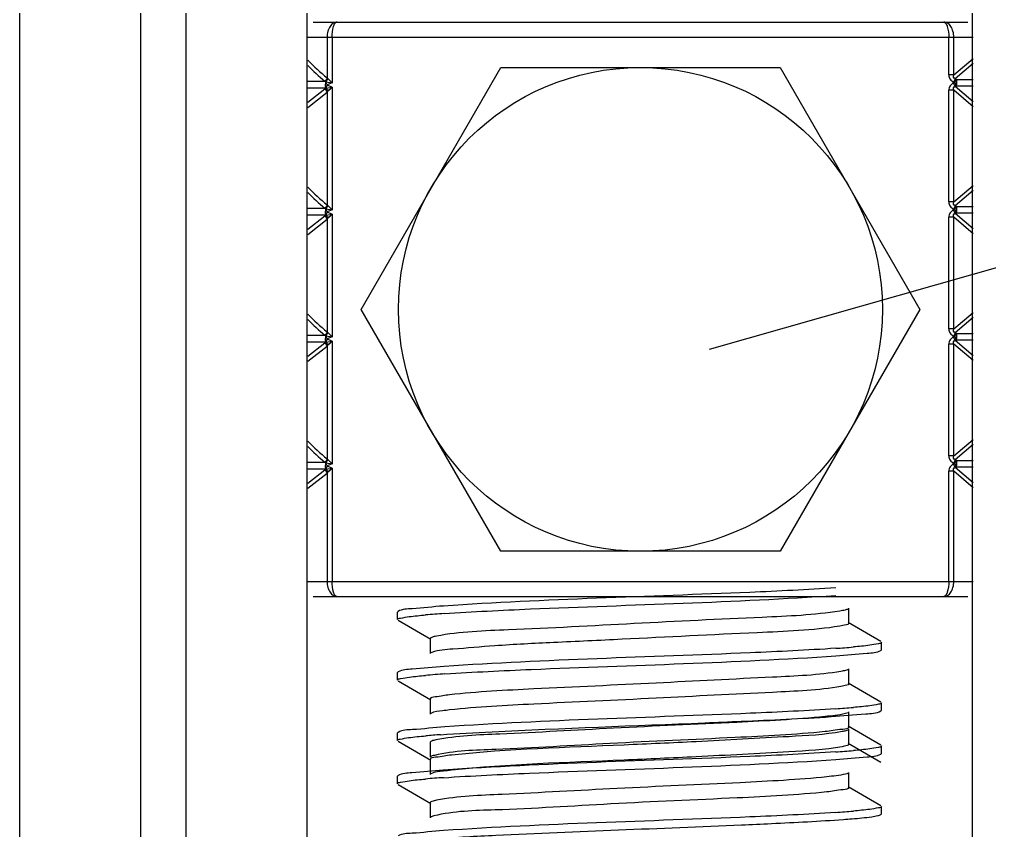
# Model space of a CAD drawing. Extents: x 27938 to 1042331, y -235042 to 1535213.
# Drawn here: x 707864.7 to 708246.6, y 730358.8 to 730678.2 of the extents above; entities that cross this region are included whole.
import ezdxf

# ---------------------------------------------------------------- set-up
doc = ezdxf.new("R2010")
doc.units = 0
doc.header["$LTSCALE"] = 1000
doc.header["$MEASUREMENT"] = 0
doc.styles.get("Standard").update_dxf_attribs({"font": 'gbenor.shx', "bigfont": 'gbcbig.shx'})
doc.dimstyles.get("Standard").update_dxf_attribs({"dimtxt": 0.18, "dimasz": 0.18, "dimexe": 0.18, "dimexo": 0.0625, "dimgap": 0.09, "dimtad": 0, "dimtih": 1, "dimtoh": 1, "dimdec": 4, "dimzin": 0, "dimdsep": 46, "dimtxsty": 'Standard', "dimcen": 0.09, "dimadec": 0, "dimazin": 0, "dimtfac": 1, "dimtdec": 4, "dimtofl": 0, "dimtmove": 0, "dimatfit": 3, "dimfxl": 1, "dimtolj": 1, "dimtzin": 0, "dimarcsym": 0})

msp = doc.modelspace()

# ---------------------------------------------------------------- linework, layer by layer
at = {"linetype": 'Continuous'}
for p, q in [((707864.69, 733136.51), (707864.69, 728395.48)), ((707912.32, 733136.51), (707912.32, 728395.48)), ((707930.18, 733136.51), (707930.18, 728395.48)), ((707977.8, 733136.51), (707977.8, 728395.48)), ((708239.75, 733136.51), (708239.75, 728395.48)), ((707980.27, 730677.16), (708238.04, 730677.16)), ((707978.18, 730671.21), (708240.12, 730671.21)), ((707985.81, 730671.21), (707985.81, 730655.21)), ((707987.79, 730671.21), (707987.79, 730653.25)), ((708230.52, 730656.37), (708230.52, 730671.21)), ((708232.5, 730656.37), (708232.5, 730671.21)), ((708232.5, 730656.37), (708240.12, 730662.84)), ((708240.12, 730660.82), (708233.05, 730654.81)), ((707999.17, 730564.05), (708054.16, 730659.3)), ((708054.16, 730659.3), (708164.15, 730659.3)), ((708164.15, 730659.3), (708219.14, 730564.05)), ((708232.5, 730656.37), (708230.52, 730656.37)), ((707985.18, 730653.72), (707978.18, 730653.72)), ((707985.3, 730653.69), (707985.18, 730653.72)), ((707985.34, 730653.67), (707987.79, 730653.25)), ((707985.89, 730652.42), (707985.34, 730651.17)), ((707985.97, 730655.02), (707985.81, 730655.21)), ((707987.79, 730653.25), (707985.89, 730652.42)), ((707985.89, 730652.42), (707987.79, 730651.59)), ((707986.05, 730654.95), (707985.97, 730655.02)), ((708233.05, 730654.81), (708232.45, 730653.55)), ((708232.87, 730653.35), (708232.45, 730653.55)), ((708232.45, 730653.16), (708232.87, 730653.35)), ((708233.05, 730651.89), (708232.45, 730653.16)), ((708232.87, 730653.35), (708233.47, 730654.62)), ((708232.87, 730653.35), (708233.46, 730652.09)), ((708233.47, 730654.62), (708233.05, 730654.81)), ((708233.47, 730654.62), (708240.12, 730654.62)), ((707985.14, 730651.11), (707978.18, 730651.13)), ((707978.18, 730645.63), (707984.89, 730650.94)), ((707978.18, 730643.6), (707985.81, 730649.63)), ((707985.14, 730651.11), (707985.3, 730651.14)), ((707985.3, 730651.14), (707985.34, 730651.17)), ((707985.34, 730651.17), (707987.79, 730651.59)), ((707985.81, 730649.63), (707985.95, 730649.8)), ((707985.81, 730649.63), (707985.81, 730605.2)), ((707985.95, 730649.8), (707986.03, 730649.87)), ((707986.03, 730649.87), (707986.08, 730649.91)), ((707987.79, 730651.59), (707987.79, 730603.25)), ((708232.5, 730650.34), (708230.52, 730650.34)), ((708230.52, 730606.36), (708230.52, 730650.34)), ((708232.5, 730606.36), (708232.5, 730650.34)), ((708240.12, 730643.86), (708232.5, 730650.34)), ((708233.05, 730651.89), (708233.46, 730652.09)), ((708233.05, 730651.89), (708240.12, 730645.88)), ((708233.46, 730652.09), (708240.12, 730652.09)), ((708232.5, 730606.36), (708240.12, 730612.83)), ((708240.12, 730610.82), (708233.05, 730604.81)), ((707985.18, 730603.71), (707978.18, 730603.71)), ((707985.3, 730603.68), (707985.18, 730603.71)), ((707985.34, 730603.67), (707987.79, 730603.25)), ((707985.97, 730605.01), (707985.81, 730605.2)), ((707987.79, 730603.25), (707985.89, 730602.41)), ((707986.05, 730604.94), (707985.97, 730605.01)), ((708232.5, 730606.36), (708230.52, 730606.36)), ((708233.05, 730604.81), (708232.45, 730603.54)), ((708232.87, 730603.35), (708232.45, 730603.54)), ((708232.45, 730603.15), (708232.87, 730603.35)), ((708233.05, 730601.89), (708232.45, 730603.15)), ((708232.87, 730603.35), (708233.47, 730604.61)), ((708232.87, 730603.35), (708233.46, 730602.08)), ((708233.47, 730604.61), (708233.05, 730604.81)), ((708233.47, 730604.61), (708240.12, 730604.61)), ((707985.14, 730601.1), (707978.18, 730601.12)), ((707978.18, 730595.63), (707984.89, 730600.94)), ((707978.18, 730593.59), (707985.81, 730599.63)), ((707985.14, 730601.1), (707985.3, 730601.14)), ((707985.3, 730601.14), (707985.34, 730601.16)), ((707985.89, 730602.41), (707985.34, 730601.16)), ((707985.34, 730601.16), (707987.79, 730601.58)), ((707985.81, 730599.63), (707985.95, 730599.79)), ((707985.81, 730599.63), (707985.81, 730555.2)), ((707985.89, 730602.41), (707987.79, 730601.58)), ((707985.95, 730599.79), (707986.03, 730599.86)), ((707986.03, 730599.86), (707986.08, 730599.91)), ((707987.79, 730601.58), (707987.79, 730553.24)), ((708232.5, 730600.33), (708230.52, 730600.33)), ((708230.52, 730556.35), (708230.52, 730600.33)), ((708232.5, 730556.35), (708232.5, 730600.33)), ((708240.12, 730593.85), (708232.5, 730600.33)), ((708233.05, 730601.89), (708233.46, 730602.08)), ((708233.05, 730601.89), (708240.12, 730595.87)), ((708233.46, 730602.08), (708240.12, 730602.08)), ((708054.16, 730468.8), (707999.17, 730564.05)), ((708219.14, 730564.05), (708164.15, 730468.8)), ((708232.5, 730556.35), (708240.12, 730562.83)), ((708240.12, 730560.81), (708233.05, 730554.8)), ((707985.18, 730553.7), (707978.18, 730553.71)), ((707985.3, 730553.68), (707985.18, 730553.7)), ((707985.34, 730553.66), (707987.79, 730553.24)), ((707985.97, 730555), (707985.81, 730555.2)), ((707987.79, 730553.24), (707985.89, 730552.4)), ((707986.05, 730554.94), (707985.97, 730555)), ((708232.5, 730556.35), (708230.52, 730556.35)), ((708233.05, 730554.8), (708232.45, 730553.54)), ((708232.87, 730553.34), (708232.45, 730553.54)), ((708232.45, 730553.14), (708232.87, 730553.34)), ((708233.05, 730551.88), (708232.45, 730553.14)), ((708232.87, 730553.34), (708233.47, 730554.6)), ((708232.87, 730553.34), (708233.46, 730552.08)), ((708233.47, 730554.6), (708233.05, 730554.8)), ((708233.47, 730554.6), (708240.12, 730554.6)), ((707985.14, 730551.09), (707978.18, 730551.12)), ((707978.18, 730545.62), (707984.89, 730550.93)), ((707978.18, 730543.59), (707985.81, 730549.62)), ((707985.14, 730551.09), (707985.3, 730551.13)), ((707985.3, 730551.13), (707985.34, 730551.15)), ((707985.89, 730552.4), (707985.34, 730551.15)), ((707985.34, 730551.15), (707987.79, 730551.58)), ((707985.81, 730549.62), (707985.95, 730549.78)), ((707985.81, 730549.62), (707985.81, 730505.19)), ((707985.89, 730552.4), (707987.79, 730551.58)), ((707985.95, 730549.78), (707986.03, 730549.86)), ((707986.03, 730549.86), (707986.08, 730549.9)), ((707987.79, 730551.58), (707987.79, 730503.23)), ((708232.5, 730550.33), (708230.52, 730550.33)), ((708230.52, 730506.34), (708230.52, 730550.33)), ((708232.5, 730506.34), (708232.5, 730550.33)), ((708240.12, 730543.85), (708232.5, 730550.33)), ((708233.05, 730551.88), (708233.46, 730552.08)), ((708233.05, 730551.88), (708240.12, 730545.87)), ((708233.46, 730552.08), (708240.12, 730552.08)), ((708232.5, 730506.34), (708240.12, 730512.82)), ((708240.12, 730510.8), (708233.05, 730504.79)), ((707985.18, 730503.7), (707978.18, 730503.7)), ((707985.3, 730503.67), (707985.18, 730503.7)), ((707985.34, 730503.65), (707987.79, 730503.23)), ((707985.97, 730505), (707985.81, 730505.19)), ((707986.05, 730504.93), (707985.97, 730505)), ((708232.5, 730506.34), (708230.52, 730506.34)), ((708233.05, 730504.79), (708232.45, 730503.53)), ((708232.87, 730503.33), (708232.45, 730503.53)), ((708232.45, 730503.14), (708232.87, 730503.33)), ((708232.87, 730503.33), (708233.47, 730504.6)), ((708232.87, 730503.33), (708233.46, 730502.07)), ((708233.47, 730504.6), (708233.05, 730504.79)), ((708233.47, 730504.6), (708240.12, 730504.6)), ((707985.14, 730501.09), (707978.18, 730501.11)), ((707978.18, 730495.61), (707984.89, 730500.92)), ((707978.18, 730493.58), (707985.81, 730499.61)), ((707985.14, 730501.09), (707985.3, 730501.12)), ((707985.3, 730501.12), (707985.34, 730501.15)), ((707985.89, 730502.4), (707985.34, 730501.15)), ((707985.34, 730501.15), (707987.79, 730501.57)), ((707985.81, 730499.61), (707985.95, 730499.78)), ((707985.81, 730499.61), (707985.81, 730456.9)), ((707987.79, 730503.23), (707985.89, 730502.4)), ((707985.89, 730502.4), (707987.79, 730501.57)), ((707985.95, 730499.78), (707986.03, 730499.85)), ((707986.03, 730499.85), (707986.08, 730499.89)), ((707987.79, 730501.57), (707987.79, 730456.9)), ((708232.5, 730500.32), (708230.52, 730500.32)), ((708230.52, 730456.9), (708230.52, 730500.32)), ((708233.05, 730501.87), (708232.45, 730503.14)), ((708232.5, 730456.9), (708232.5, 730500.32)), ((708240.12, 730493.84), (708232.5, 730500.32)), ((708233.05, 730501.87), (708233.46, 730502.07)), ((708233.05, 730501.87), (708240.12, 730495.86)), ((708233.46, 730502.07), (708240.12, 730502.07)), ((708164.15, 730468.8), (708054.16, 730468.8)), ((707978.18, 730456.9), (708240.12, 730456.9)), ((707980.27, 730450.94), (708238.04, 730450.94)), ((708191.14, 730440.4), (708191.14, 730446.35)), ((708013.75, 730445.12), (708013.52, 730444.86)), ((708013.52, 730441.89), (708013.52, 730444.86)), ((708013.52, 730441.89), (708013.52, 730444.86)), ((708013.75, 730441.63), (708026.67, 730434.14)), ((708203.8, 730433.22), (708190.88, 730440.7)), ((708026.41, 730434.44), (708026.41, 730428.49)), ((708204.03, 730429.98), (708204.03, 730432.96)), ((708204.03, 730429.98), (708204.03, 730432.96)), ((708027.09, 730428.98), (708026.67, 730428.79)), ((708203.8, 730429.72), (708204.03, 730429.98)), ((708013.75, 730421.31), (708013.52, 730421.05)), ((708013.52, 730418.07), (708013.52, 730421.05)), ((708013.52, 730418.07), (708013.52, 730421.05)), ((708191.14, 730416.59), (708191.14, 730422.54)), ((708013.75, 730417.81), (708026.67, 730410.33)), ((708203.8, 730409.4), (708190.88, 730416.89)), ((708026.41, 730410.63), (708026.41, 730404.68)), ((708204.03, 730406.17), (708204.03, 730409.14)), ((708204.03, 730406.17), (708204.03, 730409.14)), ((708191.14, 730399.59), (708191.14, 730405.54)), ((708203.8, 730405.91), (708204.03, 730406.17)), ((708013.75, 730397.5), (708013.52, 730397.24)), ((708013.52, 730394.26), (708013.52, 730397.24)), ((708013.52, 730394.26), (708013.52, 730397.24)), ((708203.8, 730392.41), (708190.88, 730399.89)), ((708191.14, 730392.77), (708191.14, 730398.73)), ((708013.75, 730394), (708026.67, 730386.52)), ((708026.41, 730393.64), (708026.41, 730387.68)), ((708203.8, 730385.59), (708190.88, 730393.07)), ((708203.8, 730388.91), (708204.03, 730389.17)), ((708204.03, 730389.17), (708204.03, 730392.15)), ((708204.03, 730389.17), (708204.03, 730392.15)), ((708026.41, 730386.82), (708026.41, 730380.87)), ((708191.14, 730375.78), (708191.14, 730381.73)), ((708013.75, 730380.5), (708013.52, 730380.24)), ((708013.52, 730377.27), (708013.52, 730380.24)), ((708013.52, 730377.27), (708013.52, 730380.24)), ((708013.75, 730377.01), (708026.67, 730369.52)), ((708203.8, 730368.6), (708190.88, 730376.08)), ((708026.41, 730369.83), (708026.41, 730363.87)), ((708204.03, 730365.36), (708204.03, 730368.34)), ((708204.03, 730365.36), (708204.03, 730368.34)), ((708203.8, 730365.1), (708204.03, 730365.36))]:
    msp.add_line(p, q, dxfattribs=at)
msp.add_circle((708109.15, 730564.05), 95.25, dxfattribs=at)
for centre, radius, start, end in [((708051.74, 730735.66), 104.01, 224.9882, 230.6634), ((708052.23, 730734.7), 105.17, 225.2411, 230.1872), ((707986.08, 730655.34), 1.85, 230.2237, 240.9585), ((707986.05, 730649.48), 1.86, 119.1442, 128.3025), ((708051.74, 730685.65), 104.01, 224.9882, 230.6634), ((708052.23, 730684.69), 105.17, 225.2411, 230.1872), ((707986.08, 730605.33), 1.85, 230.2237, 240.9585), ((707986.05, 730599.47), 1.86, 119.1442, 128.3025), ((708051.74, 730635.65), 104.01, 224.9882, 230.6634), ((708052.23, 730634.68), 105.17, 225.2411, 230.1872), ((707986.08, 730555.32), 1.85, 230.2237, 240.9585), ((707986.05, 730549.47), 1.86, 119.1442, 128.3025), ((708051.74, 730585.64), 104.01, 224.9882, 230.6634), ((708052.23, 730584.68), 105.17, 225.2411, 230.1872), ((707986.08, 730505.32), 1.85, 230.2237, 240.9585), ((707986.05, 730499.46), 1.86, 119.1442, 128.3025), ((708059.38, 730029.35), 415.84, 93.7876, 94.8061), ((708158.64, 730839.64), 409.97, 273.8296, 274.8033), ((708059.78, 730000.4), 420.99, 93.7545, 94.8055), ((708158.72, 730814.87), 409.01, 273.8359, 274.8035), ((708057.51, 730005.04), 392.45, 93.9506, 94.8036), ((708158.68, 730798.33), 409.46, 273.8329, 274.8033), ((708059.05, 729968.88), 411.68, 93.8155, 94.8057), ((708158.64, 730775.13), 410.07, 273.8289, 274.8033)]:
    msp.add_arc(centre, radius, start, end, dxfattribs=at)
for points, knots in [([(707989.7, 730677.16), (707989.2, 730677.16), (707988.08, 730676.8), (707986.83, 730675.43), (707986, 730673.49), (707985.81, 730671.99), (707985.81, 730671.21)], [0, 0, 0, 0, 0.195972, 0.42512, 0.697797, 1, 1, 1, 1]), ([(707987.79, 730671.21), (707987.79, 730672.64), (707988, 730674.59), (707988.77, 730676.61), (707989.42, 730677.16), (707989.7, 730677.16)], [0, 0, 0, 0, 0.657525, 0.871922, 1, 1, 1, 1]), ([(708228.6, 730677.16), (708228.88, 730677.16), (708229.54, 730676.61), (708230.3, 730674.59), (708230.52, 730672.64), (708230.52, 730671.21)], [0, 0, 0, 0, 0.128078, 0.342475, 1, 1, 1, 1]), ([(708232.5, 730671.21), (708232.5, 730671.99), (708232.31, 730673.49), (708231.48, 730675.43), (708230.22, 730676.8), (708229.11, 730677.16), (708228.6, 730677.16)], [0, 0, 0, 0, 0.302203, 0.57488, 0.804028, 1, 1, 1, 1]), ([(708230.52, 730656.37), (708230.52, 730655.77), (708230.92, 730654.56), (708231.91, 730653.8), (708232.45, 730653.55)], [0, 0, 0, 0, 0.499355, 1, 1, 1, 1]), ([(708233.05, 730654.81), (708232.76, 730654.9), (708232.29, 730655.46), (708232.43, 730656.08), (708232.5, 730656.37)], [0, 0, 0, 0, 0.502447, 1, 1, 1, 1]), ([(707985.32, 730653.71), (707985.23, 730653.53), (707984.96, 730652.7), (707985.01, 730651.74), (707985.3, 730651.14)], [0, 0, 0, 0, 0.236634, 1, 1, 1, 1]), ([(707985.89, 730652.42), (707985.83, 730652.54), (707985.65, 730652.97), (707985.42, 730653.39), (707985.32, 730653.71)], [0, 0, 0, 0, 0.285481, 1, 1, 1, 1]), ([(707986.05, 730654.95), (707986.19, 730654.83), (707986.78, 730654.27), (707987.35, 730653.7), (707987.79, 730653.25)], [0, 0, 0, 0, 0.225254, 1, 1, 1, 1]), ([(708232.45, 730653.16), (708231.91, 730652.9), (708230.92, 730652.15), (708230.52, 730650.93), (708230.52, 730650.34)], [0, 0, 0, 0, 0.500643, 1, 1, 1, 1]), ([(708233.46, 730652.09), (708233.65, 730652.48), (708233.78, 730653.35), (708233.65, 730654.23), (708233.47, 730654.62)], [0, 0, 0, 0, 0.500048, 1, 1, 1, 1]), ([(707986.08, 730649.91), (707986.21, 730650.03), (707986.8, 730650.58), (707987.36, 730651.15), (707987.79, 730651.59)], [0, 0, 0, 0, 0.226794, 1, 1, 1, 1]), ([(708232.5, 730650.34), (708232.43, 730650.63), (708232.29, 730651.24), (708232.76, 730651.81), (708233.05, 730651.89)], [0, 0, 0, 0, 0.49632, 1, 1, 1, 1]), ([(707985.32, 730603.7), (707985.23, 730603.52), (707984.96, 730602.69), (707985.01, 730601.74), (707985.3, 730601.14)], [0, 0, 0, 0, 0.236634, 1, 1, 1, 1]), ([(707985.89, 730602.41), (707985.83, 730602.54), (707985.65, 730602.97), (707985.42, 730603.38), (707985.32, 730603.7)], [0, 0, 0, 0, 0.285481, 1, 1, 1, 1]), ([(707986.05, 730604.94), (707986.19, 730604.82), (707986.78, 730604.27), (707987.35, 730603.69), (707987.79, 730603.25)], [0, 0, 0, 0, 0.225254, 1, 1, 1, 1]), ([(708230.52, 730606.36), (708230.52, 730605.77), (708230.92, 730604.55), (708231.91, 730603.8), (708232.45, 730603.54)], [0, 0, 0, 0, 0.499355, 1, 1, 1, 1]), ([(708232.45, 730603.15), (708231.91, 730602.9), (708230.92, 730602.14), (708230.52, 730600.93), (708230.52, 730600.33)], [0, 0, 0, 0, 0.500643, 1, 1, 1, 1]), ([(708233.05, 730604.81), (708232.76, 730604.89), (708232.29, 730605.46), (708232.43, 730606.07), (708232.5, 730606.36)], [0, 0, 0, 0, 0.502447, 1, 1, 1, 1]), ([(708233.46, 730602.08), (708233.65, 730602.47), (708233.78, 730603.35), (708233.65, 730604.22), (708233.47, 730604.61)], [0, 0, 0, 0, 0.500048, 1, 1, 1, 1]), ([(707986.08, 730599.91), (707986.21, 730600.03), (707986.8, 730600.58), (707987.36, 730601.14), (707987.79, 730601.58)], [0, 0, 0, 0, 0.226794, 1, 1, 1, 1]), ([(708232.5, 730600.33), (708232.43, 730600.62), (708232.29, 730601.24), (708232.76, 730601.8), (708233.05, 730601.89)], [0, 0, 0, 0, 0.49632, 1, 1, 1, 1]), ([(707985.32, 730553.7), (707985.23, 730553.51), (707984.96, 730552.68), (707985.01, 730551.73), (707985.3, 730551.13)], [0, 0, 0, 0, 0.236634, 1, 1, 1, 1]), ([(707985.89, 730552.4), (707985.83, 730552.53), (707985.65, 730552.96), (707985.42, 730553.38), (707985.32, 730553.7)], [0, 0, 0, 0, 0.285481, 1, 1, 1, 1]), ([(707986.05, 730554.94), (707986.19, 730554.82), (707986.78, 730554.26), (707987.35, 730553.68), (707987.79, 730553.24)], [0, 0, 0, 0, 0.225254, 1, 1, 1, 1]), ([(708230.52, 730556.35), (708230.52, 730555.76), (708230.92, 730554.54), (708231.91, 730553.79), (708232.45, 730553.54)], [0, 0, 0, 0, 0.499355, 1, 1, 1, 1]), ([(708232.45, 730553.14), (708231.91, 730552.89), (708230.92, 730552.13), (708230.52, 730550.92), (708230.52, 730550.33)], [0, 0, 0, 0, 0.500643, 1, 1, 1, 1]), ([(708233.05, 730554.8), (708232.76, 730554.89), (708232.29, 730555.45), (708232.43, 730556.06), (708232.5, 730556.35)], [0, 0, 0, 0, 0.502447, 1, 1, 1, 1]), ([(708233.46, 730552.08), (708233.65, 730552.46), (708233.78, 730553.34), (708233.65, 730554.22), (708233.47, 730554.6)], [0, 0, 0, 0, 0.500048, 1, 1, 1, 1]), ([(707986.08, 730549.9), (707986.21, 730550.02), (707986.8, 730550.57), (707987.36, 730551.14), (707987.79, 730551.58)], [0, 0, 0, 0, 0.226794, 1, 1, 1, 1]), ([(708232.5, 730550.33), (708232.43, 730550.61), (708232.29, 730551.23), (708232.76, 730551.79), (708233.05, 730551.88)], [0, 0, 0, 0, 0.49632, 1, 1, 1, 1]), ([(707985.32, 730503.69), (707985.23, 730503.5), (707984.96, 730502.68), (707985.01, 730501.72), (707985.3, 730501.12)], [0, 0, 0, 0, 0.236634, 1, 1, 1, 1]), ([(707985.89, 730502.4), (707985.83, 730502.52), (707985.65, 730502.95), (707985.42, 730503.37), (707985.32, 730503.69)], [0, 0, 0, 0, 0.285481, 1, 1, 1, 1]), ([(707986.05, 730504.93), (707986.19, 730504.81), (707986.78, 730504.25), (707987.35, 730503.68), (707987.79, 730503.23)], [0, 0, 0, 0, 0.225254, 1, 1, 1, 1]), ([(708230.52, 730506.34), (708230.52, 730505.75), (708230.92, 730504.54), (708231.91, 730503.78), (708232.45, 730503.53)], [0, 0, 0, 0, 0.499355, 1, 1, 1, 1]), ([(708233.05, 730504.79), (708232.76, 730504.88), (708232.29, 730505.44), (708232.43, 730506.06), (708232.5, 730506.34)], [0, 0, 0, 0, 0.502447, 1, 1, 1, 1]), ([(708233.46, 730502.07), (708233.65, 730502.46), (708233.78, 730503.33), (708233.65, 730504.21), (708233.47, 730504.6)], [0, 0, 0, 0, 0.500048, 1, 1, 1, 1]), ([(707986.08, 730499.89), (707986.21, 730500.01), (707986.8, 730500.56), (707987.36, 730501.13), (707987.79, 730501.57)], [0, 0, 0, 0, 0.226794, 1, 1, 1, 1]), ([(708232.45, 730503.14), (708231.91, 730502.88), (708230.92, 730502.13), (708230.52, 730500.91), (708230.52, 730500.32)], [0, 0, 0, 0, 0.500643, 1, 1, 1, 1]), ([(708232.5, 730500.32), (708232.43, 730500.61), (708232.29, 730501.22), (708232.76, 730501.79), (708233.05, 730501.87)], [0, 0, 0, 0, 0.49632, 1, 1, 1, 1]), ([(707985.81, 730456.9), (707985.81, 730456.11), (707986, 730454.62), (707986.83, 730452.67), (707988.08, 730451.3), (707989.2, 730450.94), (707989.7, 730450.94)], [0, 0, 0, 0, 0.302203, 0.57488, 0.804028, 1, 1, 1, 1]), ([(707989.7, 730450.94), (707989.42, 730450.94), (707988.77, 730451.5), (707988, 730453.52), (707987.79, 730455.46), (707987.79, 730456.9)], [0, 0, 0, 0, 0.128078, 0.342475, 1, 1, 1, 1]), ([(708186.02, 730454.4), (708174.76, 730453.63), (708123.31, 730451.16), (708071.79, 730449.96), (708031.66, 730447.24)], [0, 0, 0, 0, 0.219101, 1, 1, 1, 1]), ([(708230.52, 730456.9), (708230.52, 730455.46), (708230.3, 730453.52), (708229.54, 730451.5), (708228.88, 730450.94), (708228.6, 730450.94)], [0, 0, 0, 0, 0.657525, 0.871922, 1, 1, 1, 1]), ([(708228.6, 730450.94), (708229.11, 730450.94), (708230.22, 730451.3), (708231.48, 730452.67), (708232.31, 730454.62), (708232.5, 730456.11), (708232.5, 730456.9)], [0, 0, 0, 0, 0.195972, 0.42512, 0.697797, 1, 1, 1, 1]), ([(708031.91, 730444.28), (708043.2, 730445.04), (708094.58, 730447.51), (708146.01, 730448.7), (708186.03, 730451.42)], [0, 0, 0, 0, 0.220145, 1, 1, 1, 1]), ([(708031.66, 730447.24), (708027.52, 730446.96), (708021.7, 730446.15), (708015.37, 730446.05), (708013.75, 730445.12)], [0, 0, 0, 0, 0.690488, 1, 1, 1, 1]), ([(708190.87, 730446.05), (708190.52, 730445.84), (708189.41, 730445.56), (708188.32, 730445.35), (708187.62, 730445.24)], [0, 0, 0, 0, 0.367273, 1, 1, 1, 1]), ([(708013.52, 730441.89), (708013.52, 730442.32), (708015.82, 730442.61), (708016.98, 730442.92), (708018.14, 730443.07)], [0, 0, 0, 0, 0.271407, 1, 1, 1, 1]), ([(708187.62, 730445.24), (708177.53, 730443.63), (708150.45, 730442.54), (708106.99, 730440.37), (708064.31, 730437.97), (708038.17, 730437.15), (708028.84, 730435.37)], [0, 0, 0, 0, 0.192752, 0.509476, 0.820909, 1, 1, 1, 1]), ([(708187.62, 730439.29), (708176.89, 730437.58), (708148.22, 730436.53), (708110.7, 730434.52), (708076.29, 730432.91), (708053.99, 730431.85), (708038.13, 730430.4), (708029.69, 730429.91), (708027.09, 730428.98)], [0, 0, 0, 0, 0.202669, 0.533226, 0.70113, 0.845024, 0.948509, 1, 1, 1, 1]), ([(708191.14, 730440.4), (708191.13, 730440.05), (708189.46, 730439.66), (708188.51, 730439.43), (708187.62, 730439.29)], [0, 0, 0, 0, 0.280154, 1, 1, 1, 1]), ([(708028.84, 730435.37), (708028.23, 730435.25), (708027.53, 730435.09), (708026.41, 730434.7), (708026.41, 730434.44)], [0, 0, 0, 0, 0.71086, 1, 1, 1, 1]), ([(708204.03, 730432.96), (708204.03, 730432.52), (708201.74, 730432.24), (708200.58, 730431.92), (708199.42, 730431.77)], [0, 0, 0, 0, 0.271495, 1, 1, 1, 1]), ([(708186.03, 730430.59), (708174.8, 730429.82), (708123.42, 730427.35), (708071.99, 730426.14), (708031.91, 730423.44)], [0, 0, 0, 0, 0.21884, 1, 1, 1, 1]), ([(708032.22, 730420.49), (708043.53, 730421.25), (708094.82, 730423.71), (708146.17, 730424.9), (708186.08, 730427.62)], [0, 0, 0, 0, 0.220917, 1, 1, 1, 1]), ([(708186.08, 730427.62), (708190.18, 730427.89), (708195.93, 730428.69), (708202.2, 730428.8), (708203.8, 730429.72)], [0, 0, 0, 0, 0.690253, 1, 1, 1, 1]), ([(708031.91, 730423.44), (708027.7, 730423.16), (708021.81, 730422.34), (708015.39, 730422.25), (708013.75, 730421.31)], [0, 0, 0, 0, 0.690736, 1, 1, 1, 1]), ([(708013.52, 730418.07), (708013.52, 730418.51), (708015.86, 730418.79), (708017.03, 730419.12), (708018.21, 730419.27)], [0, 0, 0, 0, 0.271179, 1, 1, 1, 1]), ([(708188.09, 730421.5), (708179.19, 730419.99), (708154.83, 730418.98), (708114.58, 730416.77), (708072.18, 730414.86), (708045.04, 730413.48), (708034.01, 730412.27)], [0, 0, 0, 0, 0.175288, 0.472203, 0.784406, 1, 1, 1, 1]), ([(708190.87, 730422.24), (708190.56, 730422.06), (708189.62, 730421.79), (708188.68, 730421.6), (708188.09, 730421.5)], [0, 0, 0, 0, 0.373528, 1, 1, 1, 1]), ([(708188.09, 730415.55), (708179.19, 730414.03), (708154.83, 730413.03), (708114.58, 730410.82), (708072.18, 730408.9), (708045.04, 730407.53), (708034.01, 730406.32)], [0, 0, 0, 0, 0.175288, 0.472203, 0.784406, 1, 1, 1, 1]), ([(708191.14, 730416.59), (708191.13, 730416.28), (708189.7, 730415.88), (708188.85, 730415.68), (708188.09, 730415.55)], [0, 0, 0, 0, 0.283524, 1, 1, 1, 1]), ([(708034.01, 730412.27), (708032.11, 730412.06), (708030.29, 730411.51), (708026.41, 730411.33), (708026.41, 730410.63)], [0, 0, 0, 0, 0.732764, 1, 1, 1, 1]), ([(708204.03, 730409.14), (708204.03, 730408.71), (708201.74, 730408.43), (708200.59, 730408.11), (708199.44, 730407.96)], [0, 0, 0, 0, 0.27155, 1, 1, 1, 1]), ([(708034.01, 730406.32), (708033.09, 730406.22), (708030.66, 730405.85), (708028.03, 730405.76), (708026.67, 730404.98)], [0, 0, 0, 0, 0.371684, 1, 1, 1, 1]), ([(708186.08, 730406.78), (708174.89, 730406.02), (708123.61, 730403.55), (708072.26, 730402.33), (708032.22, 730399.65)], [0, 0, 0, 0, 0.218398, 1, 1, 1, 1]), ([(708190.88, 730405.24), (708190.55, 730405.05), (708187.54, 730404.25), (708184.5, 730403.99), (708181.82, 730403.72)], [0, 0, 0, 0, 0.122947, 1, 1, 1, 1]), ([(708184.19, 730403.68), (708188.74, 730403.97), (708195.09, 730404.85), (708202.04, 730404.9), (708203.8, 730405.91)], [0, 0, 0, 0, 0.692027, 1, 1, 1, 1]), ([(708181.82, 730403.72), (708170.26, 730402.57), (708142.5, 730401.15), (708099.79, 730399.31), (708060.39, 730396.97), (708036.89, 730396.17), (708028.63, 730394.52)], [0, 0, 0, 0, 0.227021, 0.543037, 0.835394, 1, 1, 1, 1]), ([(708030.48, 730396.56), (708037.22, 730397.03), (708071.9, 730398.9), (708106.61, 730400.1), (708134.55, 730401.25)], [0, 0, 0, 0, 0.194747, 1, 1, 1, 1]), ([(708134.55, 730401.25), (708139.3, 730401.45), (708155.85, 730402.15), (708172.4, 730402.91), (708184.19, 730403.68)], [0, 0, 0, 0, 0.286991, 1, 1, 1, 1]), ([(708032.22, 730399.65), (708027.94, 730399.37), (708021.95, 730398.54), (708015.41, 730398.45), (708013.75, 730397.5)], [0, 0, 0, 0, 0.691038, 1, 1, 1, 1]), ([(708181.82, 730397.77), (708170.05, 730396.6), (708141.83, 730395.15), (708098.57, 730393.36), (708059.23, 730390.81), (708035.92, 730390.28), (708028.03, 730388.44)], [0, 0, 0, 0, 0.230195, 0.549984, 0.842214, 1, 1, 1, 1]), ([(708188.52, 730397.77), (708181.64, 730396.5), (708162.38, 730395.57), (708143.25, 730394.39), (708131.06, 730393.81)], [0, 0, 0, 0, 0.364269, 1, 1, 1, 1]), ([(708191.13, 730399.59), (708191.14, 730398.75), (708186.33, 730398.71), (708184.15, 730398), (708181.82, 730397.77)], [0, 0, 0, 0, 0.265303, 1, 1, 1, 1]), ([(708190.87, 730398.42), (708190.6, 730398.27), (708189.81, 730398.03), (708189.01, 730397.86), (708188.52, 730397.77)], [0, 0, 0, 0, 0.380472, 1, 1, 1, 1]), ([(708013.52, 730394.26), (708013.52, 730394.67), (708015.66, 730394.97), (708016.76, 730395.26), (708017.85, 730395.41)], [0, 0, 0, 0, 0.272497, 1, 1, 1, 1]), ([(708028.63, 730394.52), (708028.07, 730394.41), (708027.42, 730394.26), (708026.42, 730393.87), (708026.42, 730393.64)], [0, 0, 0, 0, 0.707546, 1, 1, 1, 1]), ([(708131.06, 730393.81), (708121.6, 730393.36), (708089.49, 730391.78), (708057.29, 730390.91), (708034.72, 730388.54)], [0, 0, 0, 0, 0.294359, 1, 1, 1, 1]), ([(708191.14, 730392.77), (708191.13, 730392.5), (708189.93, 730392.11), (708189.18, 730391.94), (708188.52, 730391.81)], [0, 0, 0, 0, 0.287487, 1, 1, 1, 1]), ([(708186.06, 730389.78), (708174.78, 730389.02), (708123.25, 730386.53), (708071.67, 730385.34), (708031.49, 730382.61)], [0, 0, 0, 0, 0.219186, 1, 1, 1, 1]), ([(708188.52, 730391.81), (708181.64, 730390.55), (708162.38, 730389.61), (708143.25, 730388.44), (708131.06, 730387.86)], [0, 0, 0, 0, 0.364269, 1, 1, 1, 1]), ([(708186.02, 730386.8), (708190.13, 730387.08), (708195.9, 730387.88), (708202.19, 730387.99), (708203.8, 730388.91)], [0, 0, 0, 0, 0.690318, 1, 1, 1, 1]), ([(708204.03, 730392.15), (708204.03, 730391.72), (708201.74, 730391.43), (708200.58, 730391.12), (708199.43, 730390.97)], [0, 0, 0, 0, 0.271522, 1, 1, 1, 1]), ([(708034.72, 730388.54), (708032.64, 730388.32), (708030.68, 730387.7), (708026.41, 730387.58), (708026.42, 730386.82)], [0, 0, 0, 0, 0.733679, 1, 1, 1, 1]), ([(708028.03, 730388.44), (708027.75, 730388.37), (708027.29, 730388.25), (708026.84, 730388.08), (708026.68, 730387.99)], [0, 0, 0, 0, 0.595252, 1, 1, 1, 1]), ([(708031.65, 730379.64), (708042.93, 730380.41), (708094.39, 730382.88), (708145.91, 730384.08), (708186.02, 730386.8)], [0, 0, 0, 0, 0.219537, 1, 1, 1, 1]), ([(708131.06, 730387.86), (708121.6, 730387.41), (708089.49, 730385.83), (708057.29, 730384.96), (708034.72, 730382.58)], [0, 0, 0, 0, 0.294359, 1, 1, 1, 1]), ([(708031.49, 730382.61), (708027.39, 730382.33), (708021.63, 730381.53), (708015.35, 730381.42), (708013.75, 730380.5)], [0, 0, 0, 0, 0.690304, 1, 1, 1, 1]), ([(708034.72, 730382.58), (708033.71, 730382.48), (708031.04, 730382.08), (708028.15, 730382.02), (708026.67, 730381.17)], [0, 0, 0, 0, 0.373733, 1, 1, 1, 1]), ([(708190.88, 730381.43), (708190.57, 730381.25), (708187.82, 730380.49), (708185.02, 730380.24), (708182.57, 730379.99)], [0, 0, 0, 0, 0.125114, 1, 1, 1, 1]), ([(708013.52, 730377.27), (708013.52, 730377.7), (708015.8, 730377.98), (708016.95, 730378.3), (708018.1, 730378.45)], [0, 0, 0, 0, 0.271566, 1, 1, 1, 1]), ([(708182.57, 730379.99), (708171.21, 730378.81), (708143.65, 730377.4), (708101, 730375.53), (708061.22, 730373.24), (708037.38, 730372.36), (708028.89, 730370.76)], [0, 0, 0, 0, 0.22252, 0.537346, 0.83163, 1, 1, 1, 1]), ([(708182.57, 730374.03), (708170.85, 730372.82), (708142.47, 730371.38), (708098.85, 730369.59), (708059.19, 730366.91), (708035.66, 730366.54), (708027.82, 730364.57)], [0, 0, 0, 0, 0.22805, 0.549566, 0.843677, 1, 1, 1, 1]), ([(708191.13, 730375.78), (708191.14, 730375), (708186.73, 730374.9), (708184.71, 730374.26), (708182.57, 730374.03)], [0, 0, 0, 0, 0.266019, 1, 1, 1, 1]), ([(708028.89, 730370.76), (708028.26, 730370.64), (708027.55, 730370.47), (708026.42, 730370.08), (708026.42, 730369.83)], [0, 0, 0, 0, 0.710787, 1, 1, 1, 1]), ([(708186.02, 730365.97), (708174.76, 730365.2), (708123.3, 730362.72), (708071.78, 730361.53), (708031.65, 730358.81)], [0, 0, 0, 0, 0.219112, 1, 1, 1, 1]), ([(708204.03, 730368.34), (708204.03, 730367.9), (708201.74, 730367.62), (708200.58, 730367.3), (708199.42, 730367.15)], [0, 0, 0, 0, 0.27149, 1, 1, 1, 1]), ([(708027.82, 730364.57), (708027.59, 730364.52), (708027.2, 730364.41), (708026.82, 730364.26), (708026.68, 730364.17)], [0, 0, 0, 0, 0.587983, 1, 1, 1, 1]), ([(708148.9, 730361.06), (708152.84, 730361.23), (708166.22, 730361.84), (708179.61, 730362.51), (708189.05, 730363.21)], [0, 0, 0, 0, 0.293781, 1, 1, 1, 1]), ([(708189.05, 730363.21), (708190.2, 730363.29), (708193.92, 730363.58), (708197.65, 730363.92), (708200.21, 730364.28)], [0, 0, 0, 0, 0.307477, 1, 1, 1, 1]), ([(708200.21, 730364.28), (708200.99, 730364.39), (708202.19, 730364.6), (708203.42, 730364.88), (708203.8, 730365.1)], [0, 0, 0, 0, 0.642632, 1, 1, 1, 1]), ([(708031.65, 730358.81), (708027.51, 730358.53), (708021.7, 730357.72), (708015.37, 730357.62), (708013.75, 730356.69)], [0, 0, 0, 0, 0.690474, 1, 1, 1, 1]), ([(708028.98, 730355.64), (708036.71, 730356.21), (708076.67, 730358.32), (708116.67, 730359.64), (708148.9, 730361.06)], [0, 0, 0, 0, 0.19365, 1, 1, 1, 1])]:
    msp.add_open_spline(points, degree=3, knots=knots, dxfattribs=at)
for points in [[(707985.81, 730655.21), (707985.68, 730654.7), (707985.33, 730654.21), (707984.89, 730653.91)], [(707985.97, 730655.02), (707985.86, 730654.52), (707985.57, 730654.04), (707985.18, 730653.72)], [(707985.3, 730653.69), (707985.66, 730654.03), (707985.94, 730654.47), (707986.05, 730654.95)], [(707985.81, 730649.63), (707985.68, 730650.15), (707985.33, 730650.64), (707984.89, 730650.94)], [(707985.95, 730649.8), (707985.84, 730650.3), (707985.54, 730650.79), (707985.14, 730651.11)], [(707986.03, 730649.87), (707985.92, 730650.35), (707985.66, 730650.82), (707985.3, 730651.14)], [(707986.08, 730649.91), (707985.96, 730650.38), (707985.7, 730650.84), (707985.34, 730651.17)], [(707985.81, 730605.2), (707985.68, 730604.69), (707985.33, 730604.21), (707984.89, 730603.91)], [(707985.97, 730605.01), (707985.86, 730604.52), (707985.57, 730604.03), (707985.18, 730603.71)], [(707985.3, 730603.68), (707985.66, 730604.02), (707985.94, 730604.47), (707986.05, 730604.94)], [(707985.81, 730599.63), (707985.68, 730600.14), (707985.33, 730600.63), (707984.89, 730600.94)], [(707985.95, 730599.79), (707985.84, 730600.29), (707985.54, 730600.78), (707985.14, 730601.1)], [(707986.03, 730599.86), (707985.92, 730600.34), (707985.66, 730600.81), (707985.3, 730601.14)], [(707986.08, 730599.91), (707985.96, 730600.38), (707985.7, 730600.83), (707985.34, 730601.16)], [(707985.81, 730555.2), (707985.68, 730554.68), (707985.33, 730554.2), (707984.89, 730553.9)], [(707985.97, 730555), (707985.86, 730554.51), (707985.57, 730554.03), (707985.18, 730553.7)], [(707985.3, 730553.68), (707985.66, 730554.01), (707985.94, 730554.46), (707986.05, 730554.94)], [(707985.81, 730549.62), (707985.68, 730550.14), (707985.33, 730550.63), (707984.89, 730550.93)], [(707985.95, 730549.78), (707985.84, 730550.28), (707985.54, 730550.77), (707985.14, 730551.09)], [(707986.03, 730549.86), (707985.92, 730550.33), (707985.66, 730550.8), (707985.3, 730551.13)], [(707986.08, 730549.9), (707985.96, 730550.37), (707985.7, 730550.83), (707985.34, 730551.15)], [(707985.81, 730505.19), (707985.68, 730504.68), (707985.33, 730504.19), (707984.89, 730503.89)], [(707985.97, 730505), (707985.86, 730504.5), (707985.57, 730504.02), (707985.18, 730503.7)], [(707985.3, 730503.67), (707985.66, 730504.01), (707985.94, 730504.45), (707986.05, 730504.93)], [(707985.81, 730499.61), (707985.68, 730500.13), (707985.33, 730500.62), (707984.89, 730500.92)], [(707985.95, 730499.78), (707985.84, 730500.28), (707985.54, 730500.77), (707985.14, 730501.09)], [(707986.03, 730499.85), (707985.92, 730500.33), (707985.66, 730500.8), (707985.3, 730501.12)], [(707986.08, 730499.89), (707985.96, 730500.36), (707985.7, 730500.82), (707985.34, 730501.15)], [(708018.14, 730443.07), (708020.27, 730443.35), (708022.4, 730443.54), (708024.54, 730443.73)], [(708199.42, 730431.77), (708197.28, 730431.5), (708195.13, 730431.3), (708192.97, 730431.11)], [(708018.21, 730419.27), (708020.3, 730419.54), (708022.41, 730419.73), (708024.52, 730419.91)], [(708199.44, 730407.96), (708197.29, 730407.68), (708195.13, 730407.48), (708192.97, 730407.3)], [(708017.85, 730395.41), (708020.11, 730395.71), (708022.38, 730395.92), (708024.65, 730396.11)], [(708199.43, 730390.97), (708197.28, 730390.69), (708195.13, 730390.49), (708192.97, 730390.31)], [(708018.1, 730378.45), (708020.24, 730378.73), (708022.4, 730378.93), (708024.56, 730379.11)], [(708199.42, 730367.15), (708197.28, 730366.88), (708195.13, 730366.68), (708192.97, 730366.49)]]:
    msp.add_open_spline(points, degree=3, dxfattribs=at)

# ---------------------------------------------------------------- leaders
msp.add_leader([(708136.37, 730548.34), (709253.69, 730866.91)], dimstyle='Standard', override={"dimgap": 20, "dimtad": 0})

doc.saveas('drawing.dxf')
